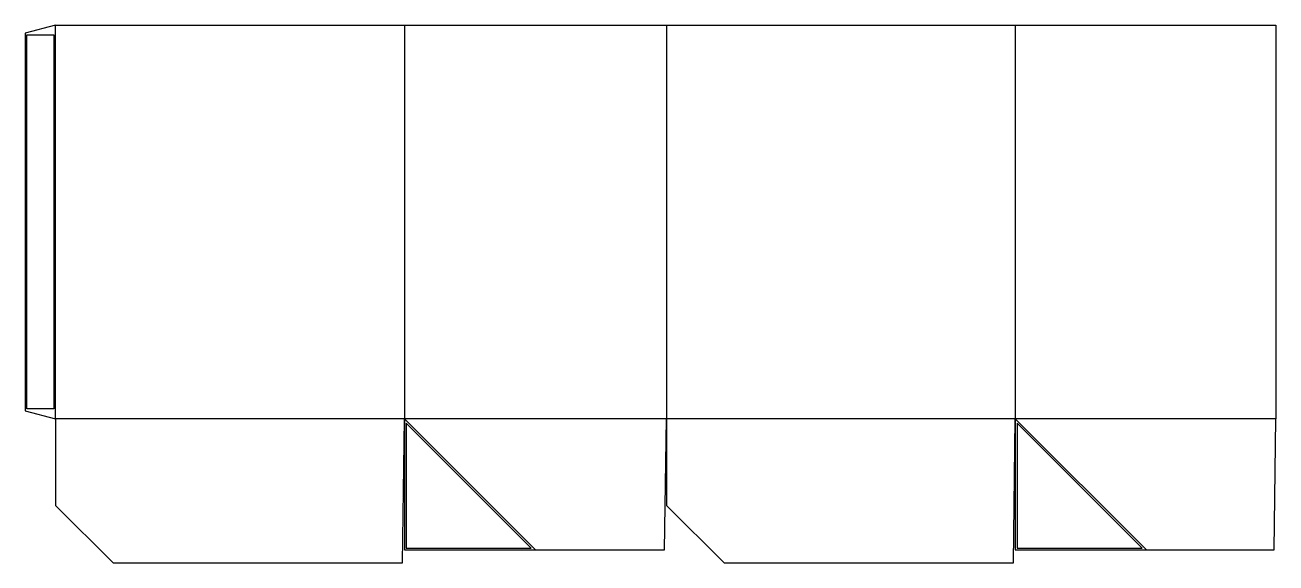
# Model space of a CAD drawing. Header units: millimetres. Extents: x 0 to 1440, y 0 to 619.
import ezdxf

# ---------------------------------------------------------------- set-up
doc = ezdxf.new("R2010")
doc.units = ezdxf.units.MM
for name, color, linetype in [('CREASE', 5, 'CONTINUOUS'), ('CUT', 1, 'CONTINUOUS'), ('GLUE', 2, 'CONTINUOUS')]:
    doc.layers.add(name, color=color, linetype=linetype)

msp = doc.modelspace()

# ---------------------------------------------------------------- linework, layer by layer
at = {"layer": 'CREASE'}
for p, q in [((35, 165.8), (35, 619)), ((436.6, 619), (436.6, 165.8)), ((738.2, 619), (738.2, 165.8)), ((1139.8, 619), (1139.8, 165.8)), ((436.6, 165.8), (35, 165.8)), ((738.2, 165.8), (436.6, 165.8)), ((436.6, 165.8), (587.4, 15)), ((1139.8, 165.8), (738.2, 165.8)), ((1439.8, 165.8), (1139.8, 165.8)), ((1139.8, 165.8), (1290.6, 15))]:
    msp.add_line(p, q, dxfattribs=at)
at = {"layer": 'CUT'}
for p, q in [((35, 619), (0, 609.622)), ((0, 609.622), (0, 175.178)), ((35, 619), (436.6, 619)), ((436.6, 619), (738.2, 619)), ((738.2, 619), (1139.8, 619)), ((1139.8, 619), (1439.8, 619)), ((1439.8, 619), (1439.8, 165.8)), ((0, 175.178), (35, 165.8)), ((35, 165.8), (35, 66.32)), ((434.6, 0), (436.6, 165.8)), ((436.6, 165.8), (436.6, 15)), ((736.2, 15), (738.2, 165.8)), ((738.2, 165.8), (738.2, 66.32)), ((1137.8, 0), (1139.8, 165.8)), ((1139.8, 165.8), (1139.8, 15)), ((1437.8, 15), (1439.8, 165.8)), ((35, 66.32), (101.32, 0)), ((738.2, 66.32), (804.52, 0)), ((436.6, 15), (736.2, 15)), ((1139.8, 15), (1437.8, 15)), ((101.32, 0), (434.6, 0)), ((804.52, 0), (1137.8, 0))]:
    msp.add_line(p, q, dxfattribs=at)
at = {"layer": 'GLUE'}
for p, q in [((2, 607.622), (33, 607.622)), ((2, 177.178), (2, 607.622)), ((33, 607.622), (33, 177.178)), ((33, 177.178), (2, 177.178)), ((438.6, 160.8), (438.6, 17)), ((582.4, 17), (438.6, 160.8)), ((1141.8, 160.8), (1141.8, 17)), ((1285.6, 17), (1141.8, 160.8)), ((438.6, 17), (582.4, 17)), ((1141.8, 17), (1285.6, 17))]:
    msp.add_line(p, q, dxfattribs=at)

doc.saveas('drawing.dxf')
